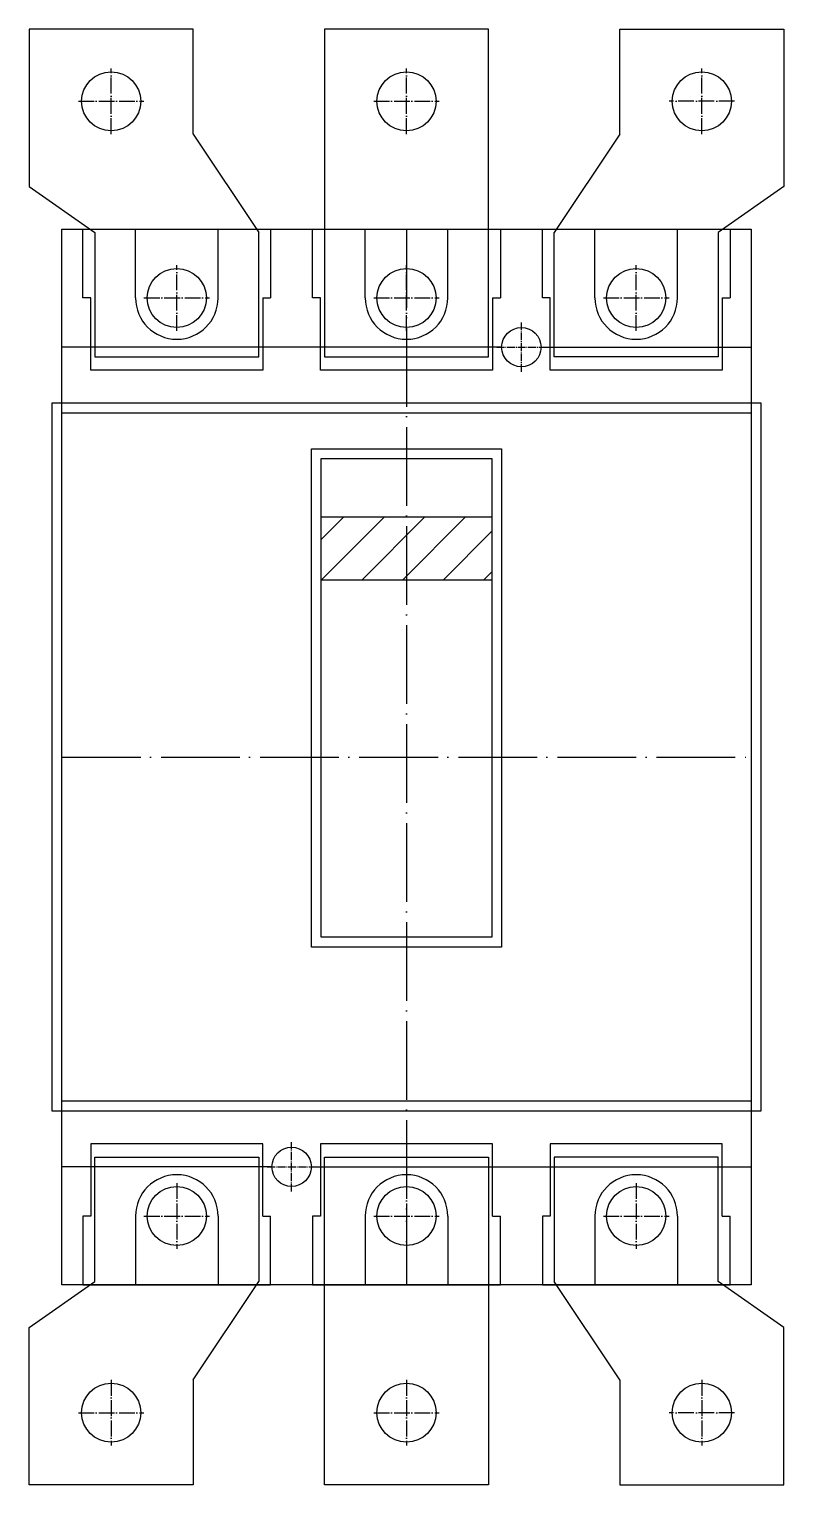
# Model space of a CAD drawing. Extents: x 0 to 115, y 0 to 222.
import ezdxf

# ---------------------------------------------------------------- set-up
doc = ezdxf.new("R2010")
doc.units = 0
doc.linetypes.add('ACAD_ISO04W100', pattern=[30, 24, -3, 0, -3])

# ---------------------------------------------------------------- blocks, each defined once
blk = doc.blocks.new('nbndgf')
h = blk.add_hatch()
h.set_pattern_fill('ANSI31', color=256, scale=35, style=0)
h.set_pattern_definition([(45, (-14526.1243, -1037.386), (-3.0935922, 3.0935922), [])])
h.paths.add_polyline_path([(3944.82, -2760.71), (3944.82, -2751.09), (3918.82, -2751.09), (3918.82, -2760.71)])
at = {"color": 45, "linetype": 'ACAD_ISO04W100', "ltscale": 0.1}
for p, q in [((3886.82, -2692.7), (3886.82, -2682.7)), ((3931.82, -2692.7), (3931.82, -2682.7)), ((3976.82, -2692.7), (3976.82, -2682.7)), ((3881.82, -2687.7), (3891.82, -2687.7)), ((3926.82, -2687.7), (3936.82, -2687.7)), ((3981.82, -2687.7), (3971.82, -2687.7)), ((3896.82, -2722.7), (3896.82, -2712.7)), ((3931.82, -2722.7), (3931.82, -2712.7)), ((3966.82, -2722.7), (3966.82, -2712.7)), ((3891.82, -2717.7), (3901.82, -2717.7)), ((3926.82, -2717.7), (3936.82, -2717.7)), ((3961.82, -2717.7), (3971.82, -2717.7)), ((3896.82, -2852.7), (3896.82, -2862.7)), ((3931.82, -2852.7), (3931.82, -2862.7)), ((3966.82, -2852.7), (3966.82, -2862.7)), ((3891.82, -2857.7), (3901.82, -2857.7)), ((3926.82, -2857.7), (3936.82, -2857.7)), ((3961.82, -2857.7), (3971.82, -2857.7)), ((3886.82, -2882.7), (3886.82, -2892.7)), ((3931.82, -2882.7), (3931.82, -2892.7)), ((3976.82, -2882.7), (3976.82, -2892.7)), ((3881.82, -2887.7), (3891.82, -2887.7)), ((3926.82, -2887.7), (3936.82, -2887.7)), ((3981.82, -2887.7), (3971.82, -2887.7))]:
    blk.add_line(p, q, dxfattribs=at)
for p, q in [((3899.32, -2692.7), (3909.32, -2707.7)), ((3964.32, -2692.7), (3954.32, -2707.7)), ((3874.32, -2700.7), (3884.32, -2707.7)), ((3989.32, -2700.7), (3979.32, -2707.7)), ((3890.52, -2717.7), (3890.52, -2707.2)), ((3903.11, -2717.7), (3903.11, -2707.2)), ((3925.52, -2717.7), (3925.52, -2707.2)), ((3938.11, -2717.7), (3938.11, -2707.2)), ((3960.52, -2717.7), (3960.52, -2707.2)), ((3973.11, -2717.7), (3973.11, -2707.2)), ((3946.32, -2725.2), (3879.32, -2725.2)), ((3952.32, -2725.2), (3984.32, -2725.2)), ((3911.32, -2850.2), (3879.32, -2850.2)), ((3917.32, -2850.2), (3984.32, -2850.2)), ((3890.52, -2857.7), (3890.52, -2868.2)), ((3903.11, -2857.7), (3903.11, -2868.2)), ((3925.52, -2857.7), (3925.52, -2868.2)), ((3938.11, -2857.7), (3938.11, -2868.2)), ((3960.52, -2857.7), (3960.52, -2868.2)), ((3973.11, -2857.7), (3973.11, -2868.2)), ((3874.32, -2874.7), (3884.32, -2867.7)), ((3899.32, -2882.7), (3909.32, -2867.7)), ((3964.32, -2882.7), (3954.32, -2867.7)), ((3989.32, -2874.7), (3979.32, -2867.7))]:
    blk.add_line(p, q)
at = {"color": 31, "linetype": 'ACAD_ISO04W100', "ltscale": 0.5}
for p, q in [((3931.82, -2707.2), (3931.82, -2868.2)), ((3879.32, -2787.7), (3984.32, -2787.7))]:
    blk.add_line(p, q, dxfattribs=at)
at = {"color": 252}
for p, q in [((3883.72, -2717.7), (3882.52, -2717.7)), ((3909.92, -2717.7), (3911.12, -2717.7)), ((3918.72, -2717.7), (3917.52, -2717.7)), ((3944.92, -2717.7), (3946.12, -2717.7)), ((3953.72, -2717.7), (3952.52, -2717.7)), ((3979.92, -2717.7), (3981.12, -2717.7)), ((3883.72, -2857.7), (3882.52, -2857.7)), ((3909.92, -2857.7), (3911.12, -2857.7)), ((3918.72, -2857.7), (3917.52, -2857.7)), ((3944.92, -2857.7), (3946.12, -2857.7)), ((3953.72, -2857.7), (3952.52, -2857.7)), ((3979.92, -2857.7), (3981.12, -2857.7))]:
    blk.add_line(p, q, dxfattribs=at)
at = {"color": 6, "linetype": 'ACAD_ISO04W100', "ltscale": 0.05}
for p, q in [((3949.32, -2728.95), (3949.32, -2721.45)), ((3945.57, -2725.2), (3953.07, -2725.2)), ((3914.32, -2853.95), (3914.32, -2846.45)), ((3910.57, -2850.2), (3918.07, -2850.2))]:
    blk.add_line(p, q, dxfattribs=at)
for points in [[(3899.32, -2692.7), (3899.32, -2676.7), (3874.32, -2676.7), (3874.32, -2700.7)], [(3964.32, -2692.7), (3964.32, -2676.7), (3989.32, -2676.7), (3989.32, -2700.7)], [(3884.32, -2707.7), (3884.32, -2726.7), (3909.32, -2726.7), (3909.32, -2707.7)], [(3979.32, -2707.7), (3979.32, -2726.7), (3954.32, -2726.7), (3954.32, -2707.7)], [(3884.32, -2867.7), (3884.32, -2848.7), (3909.32, -2848.7), (3909.32, -2867.7)], [(3979.32, -2867.7), (3979.32, -2848.7), (3954.32, -2848.7), (3954.32, -2867.7)], [(3899.32, -2882.7), (3899.32, -2898.7), (3874.32, -2898.7), (3874.32, -2874.7)], [(3964.32, -2882.7), (3964.32, -2898.7), (3989.32, -2898.7), (3989.32, -2874.7)]]:
    blk.add_lwpolyline(points)
for points in [[(3919.32, -2726.7), (3944.32, -2726.7), (3944.32, -2676.7), (3919.32, -2676.7)], [(3879.32, -2707.2), (3984.32, -2707.2), (3984.32, -2868.2), (3879.32, -2868.2)], [(3879.32, -2735.2), (3984.32, -2735.2), (3984.32, -2840.2), (3879.32, -2840.2)], [(3918.82, -2742.2), (3944.82, -2742.2), (3944.82, -2815.2), (3918.82, -2815.2)], [(3918.82, -2751.09), (3944.82, -2751.09), (3944.82, -2760.71), (3918.82, -2760.71)], [(3919.32, -2848.7), (3944.32, -2848.7), (3944.32, -2898.7), (3919.32, -2898.7)]]:
    blk.add_lwpolyline(points, close=True)
at = {"color": 252}
for points in [[(3882.52, -2717.7), (3882.52, -2707.2), (3911.12, -2707.2), (3911.12, -2717.7)], [(3917.52, -2717.7), (3917.52, -2707.2), (3946.12, -2707.2), (3946.12, -2717.7)], [(3952.52, -2717.7), (3952.52, -2707.2), (3981.12, -2707.2), (3981.12, -2717.7)], [(3909.92, -2717.7), (3909.92, -2728.7), (3883.72, -2728.7), (3883.72, -2717.7)], [(3944.92, -2717.7), (3944.92, -2728.7), (3918.72, -2728.7), (3918.72, -2717.7)], [(3979.92, -2717.7), (3979.92, -2728.7), (3953.72, -2728.7), (3953.72, -2717.7)], [(3909.92, -2857.7), (3909.92, -2846.7), (3883.72, -2846.7), (3883.72, -2857.7)], [(3944.92, -2857.7), (3944.92, -2846.7), (3918.72, -2846.7), (3918.72, -2857.7)], [(3979.92, -2857.7), (3979.92, -2846.7), (3953.72, -2846.7), (3953.72, -2857.7)], [(3882.52, -2857.7), (3882.52, -2868.2), (3911.12, -2868.2), (3911.12, -2857.7)], [(3917.52, -2857.7), (3917.52, -2868.2), (3946.12, -2868.2), (3946.12, -2857.7)], [(3952.52, -2857.7), (3952.52, -2868.2), (3981.12, -2868.2), (3981.12, -2857.7)]]:
    blk.add_lwpolyline(points, dxfattribs=at)
at = {"color": 3}
for points in [[(3877.82, -2733.7), (3985.82, -2733.7), (3985.82, -2841.7), (3877.82, -2841.7)], [(3917.32, -2740.7), (3946.32, -2740.7), (3946.32, -2816.7), (3917.32, -2816.7)]]:
    blk.add_lwpolyline(points, close=True, dxfattribs=at)
for centre in [(3886.82, -2687.7), (3931.82, -2687.7), (3976.82, -2687.7), (3896.82, -2717.7), (3931.82, -2717.7), (3966.82, -2717.7), (3896.82, -2857.7), (3931.82, -2857.7), (3966.82, -2857.7), (3886.82, -2887.7), (3931.82, -2887.7), (3976.82, -2887.7)]:
    blk.add_circle(centre, 4.5)
at = {"color": 6}
for centre in [(3949.32, -2725.2), (3914.32, -2850.2)]:
    blk.add_circle(centre, 3, dxfattribs=at)
for centre, start, end in [((3896.82, -2717.7), 180, 0), ((3931.82, -2717.7), 180, 0), ((3966.82, -2717.7), 180, 0), ((3896.82, -2857.7), 0, 180), ((3931.82, -2857.7), 0, 180), ((3966.82, -2857.7), 0, 180)]:
    blk.add_arc(centre, 6.29, start, end)

msp = doc.modelspace()

# ---------------------------------------------------------------- block references
msp.add_blockref('nbndgf', (-3874.32, 2898.7))

doc.saveas('drawing.dxf')
